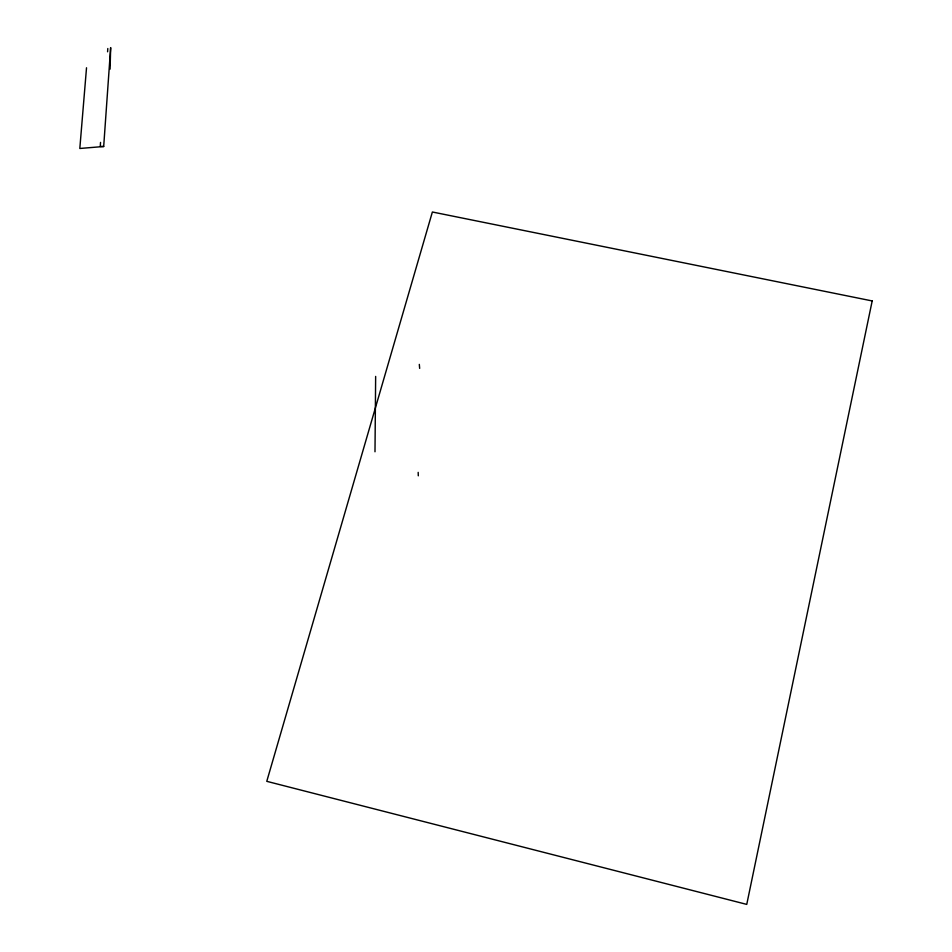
<?xml version="1.0" encoding="UTF-8"?>
<svg xmlns="http://www.w3.org/2000/svg" width="952" height="952" viewBox="0 0 952 952"><rect width="100%" height="100%" fill="white"/><g stroke="black" fill="none" stroke-linecap="round" stroke-linejoin="round"><path stroke-width="1.43" d="M374.993 451.783L375.647 376.421M110.087 69.139L110.658 47.6M100.531 142.407L100.257 146.406L103.685 146.501L110.634 47.921M107.588 51.789L107.802 48.516M86.525 67.77L79.813 148.476L103.685 146.501M419.308 364.39L419.665 368.4M418.178 472.37L418.297 475.81M872.187 300.939L746.749 904.4L266.774 781.33L432.375 211.999L872.187 300.939"/></g></svg>
